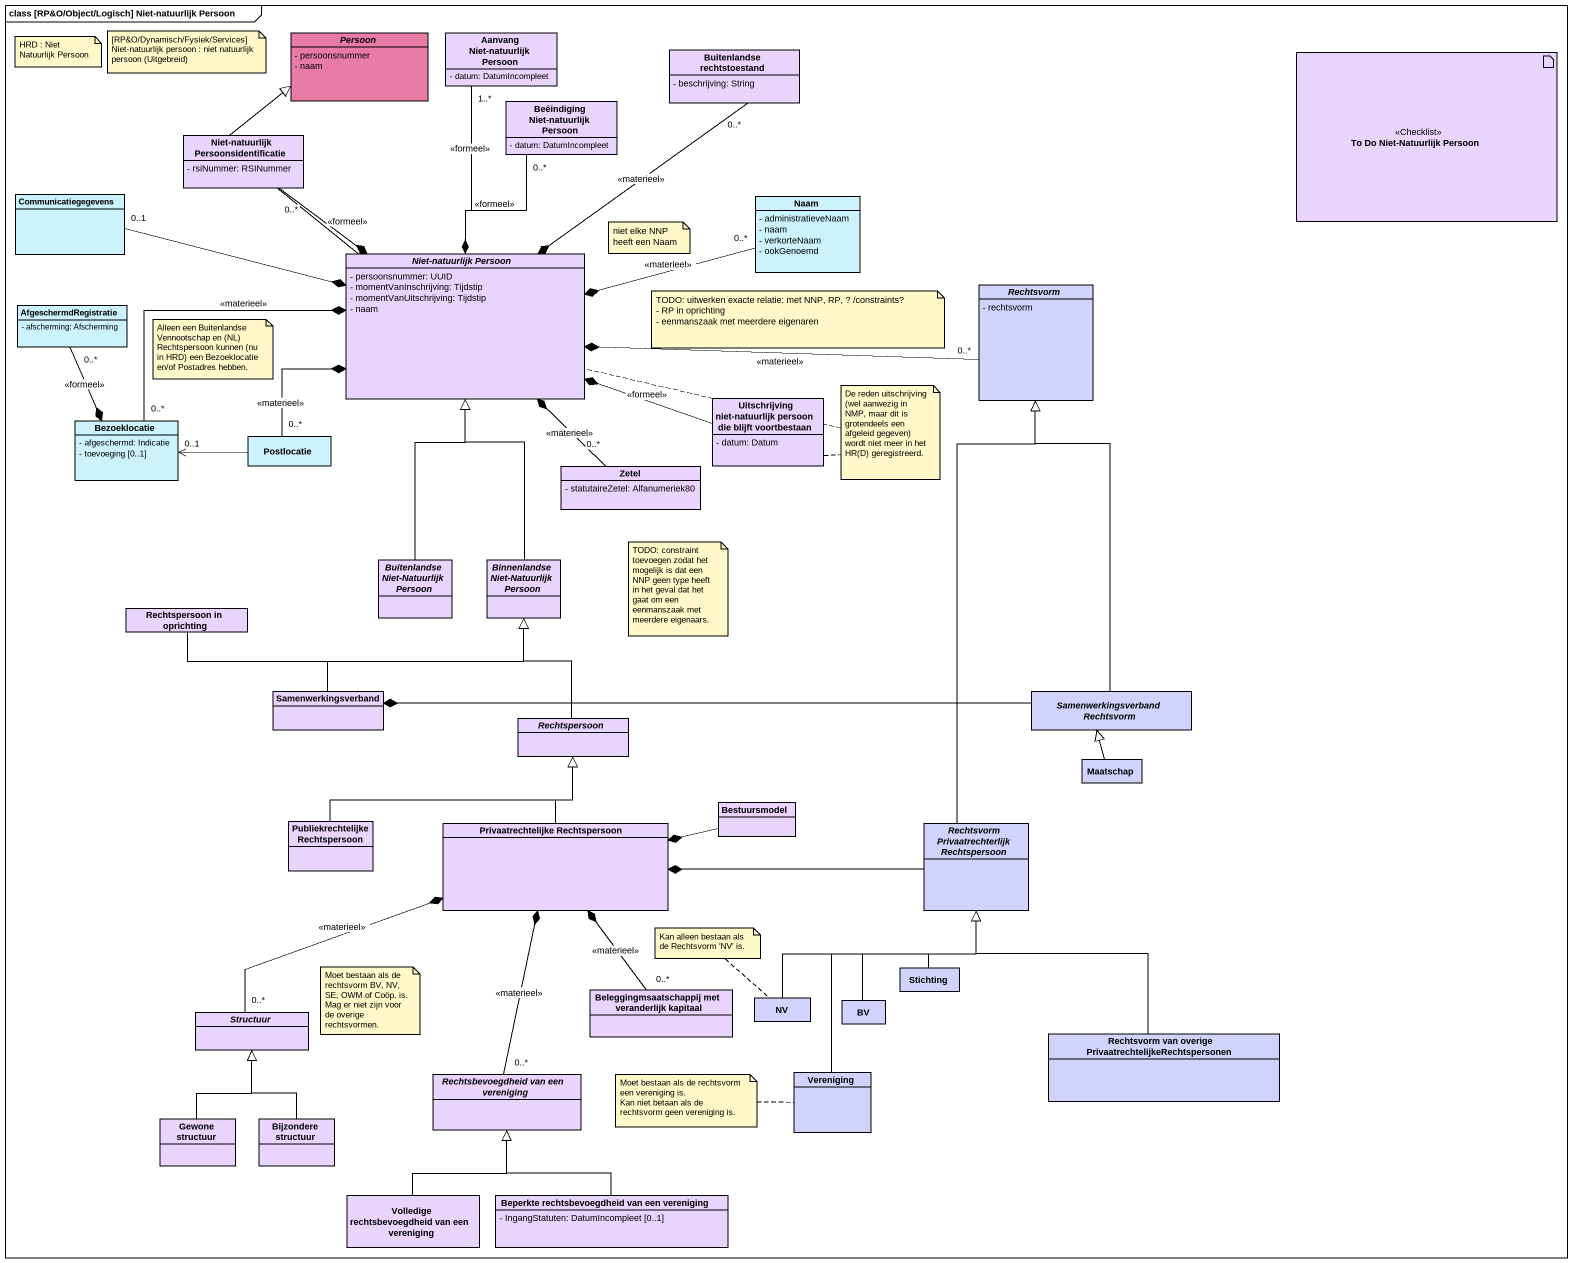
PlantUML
@startuml
mainframe class [RP&O/Object/Logisch] Niet-natuurlijk Persoon
allowmixing
hide circle
hide empty members
skinparam classAttributeIconSize 0
abstract class Persoon #E87CA4 {
  - persoonsnummer
  - naam
}
class "Aanvang Niet-natuurlijk Persoon" as Aanvang_Niet_natuurlijk #E9D4FE {
  - datum: DatumIncompleet
}
class "Buitenlandse rechtstoestand" as Buitenlandse_rechtstoestand #E9D4FE {
  - beschrijving: String
}
artifact "To Do Niet-Natuurlijk Persoon" as To_Do_Niet_Natuurlijk <<Checklist>> #E9D4FE
class "Beëindiging Niet-natuurlijk Persoon" as Beëindiging_Niet_natuurlijk #E9D4FE {
  - datum: DatumIncompleet
}
class "Niet-natuurlijk Persoonsidentificatie" as Niet_natuurlijk #E9D4FE {
  - rsiNummer: RSINummer
}
class Communicatiegegevens #CCF2FE
class Naam #CCF2FE {
  - administratieveNaam
  - naam
  - verkorteNaam
  - ookGenoemd
}
abstract class "Niet-natuurlijk Persoon" as Niet_natuurlijk_Persoon #E9D4FE {
  - persoonsnummer: UUID
  - momentVanInschrijving: Tijdstip
  - momentVanUitschrijving: Tijdstip
  - naam
}
class AfgeschermdRegistratie #CCF2FE {
  - afscherming: Afscherming
}
abstract class Rechtsvorm #D2D3FC {
  - rechtsvorm
}
class Bezoeklocatie #CCF2FE {
  - afgeschermd: Indicatie
  - toevoeging [0..1]
}
class "Uitschrijving niet-natuurlijk persoon die blijft voortbestaan" as Uitschrijving_niet #E9D4FE {
  - datum: Datum
}
class Postlocatie #CCF2FE
class Zetel #E9D4FE {
  - statutaireZetel: Alfanumeriek80
}
abstract class "Buitenlandse Niet-Natuurlijk Persoon" as Buitenlandse_Niet #E9D4FE
abstract class "Binnenlandse Niet-Natuurlijk Persoon" as Binnenlandse_Niet #E9D4FE
class "Rechtspersoon in oprichting" as Rechtspersoon_in_oprichting #E9D4FE
class Samenwerkingsverband #E9D4FE
abstract class "Samenwerkingsverband Rechtsvorm" as Samenwerkingsverband_2 #D2D3FC
abstract class Rechtspersoon #E9D4FE
class Maatschap #D2D3FC
class Bestuursmodel #E9D4FE
class "Publiekrechtelijke Rechtspersoon" as Publiekrechtelijke #E9D4FE
class "Privaatrechtelijke Rechtspersoon" as Privaatrechtelijke #E9D4FE
abstract class "Rechtsvorm Privaatrechterlijk Rechtspersoon" as Rechtsvorm_2 #D2D3FC
class "Beleggingmsaatschappij met veranderlijk kapitaal" as Beleggingmsaatschappij_met #E9D4FE
class NV #D2D3FC
class BV #D2D3FC
class Stichting #D2D3FC
abstract class Structuur #E9D4FE
class "Rechtsvorm van overige PrivaatrechtelijkeRechtspersonen" as Rechtsvorm_van_overige #D2D3FC
abstract class "Rechtsbevoegdheid van een vereniging" as Rechtsbevoegdheid_van_een #E9D4FE
class Vereniging #D2D3FC
class "Gewone structuur" as Gewone_structuur #E9D4FE
class "Bijzondere structuur" as Bijzondere_structuur #E9D4FE
class "Volledige rechtsbevoegdheid van een vereniging" as Volledige_rechtsbevoegdheid #E9D4FE
class "Beperkte rechtsbevoegdheid van een vereniging" as Beperkte_rechtsbevoegdheid #E9D4FE {
  - IngangStatuten: DatumIncompleet [0..1]
}
Aanvang_Niet_natuurlijk "1..*" --* Niet_natuurlijk_Persoon : <<formeel>>
Buitenlandse_rechtstoestand "0..*" --* Niet_natuurlijk_Persoon : <<materieel>>
Beëindiging_Niet_natuurlijk "0..*" --* Niet_natuurlijk_Persoon : <<formeel>>
Niet_natuurlijk "0..*" --* Niet_natuurlijk_Persoon : <<formeel>>
Communicatiegegevens "0..1" -right-* Niet_natuurlijk_Persoon
Naam "0..*" -left-* Niet_natuurlijk_Persoon : <<materieel>>
Niet_natuurlijk_Persoon -up-|> Persoon
AfgeschermdRegistratie "0..*" --* Bezoeklocatie : <<formeel>>
Rechtsvorm "0..*" -left-* Niet_natuurlijk_Persoon : <<materieel>>
Bezoeklocatie "0..*" -right-* Niet_natuurlijk_Persoon : <<materieel>>
Uitschrijving_niet -left-* Niet_natuurlijk_Persoon : <<formeel>>
Postlocatie "0..*" -up-* Niet_natuurlijk_Persoon : <<materieel>>
Postlocatie -left-> "0..1" Bezoeklocatie
Zetel "0..*" -up-* Niet_natuurlijk_Persoon : <<materieel>>
Buitenlandse_Niet -up-|> Niet_natuurlijk_Persoon
Binnenlandse_Niet -up-|> Niet_natuurlijk_Persoon
Rechtspersoon_in_oprichting -right-|> Binnenlandse_Niet
Samenwerkingsverband -up-|> Binnenlandse_Niet
Samenwerkingsverband_2 -up-|> Rechtsvorm
Samenwerkingsverband_2 -left-* Samenwerkingsverband
Rechtspersoon -up-|> Binnenlandse_Niet
Maatschap -up-|> Samenwerkingsverband_2
Bestuursmodel -left-* Privaatrechtelijke
Publiekrechtelijke -right-|> Rechtspersoon
Privaatrechtelijke -up-|> Rechtspersoon
Rechtsvorm_2 -up-|> Rechtsvorm
Rechtsvorm_2 -left-* Privaatrechtelijke
Beleggingmsaatschappij_met "0..*" -up-* Privaatrechtelijke : <<materieel>>
NV -up-|> Rechtsvorm_2
BV -up-|> Rechtsvorm_2
Stichting -up-|> Rechtsvorm_2
Structuur "0..*" -right-* Privaatrechtelijke : <<materieel>>
Rechtsvorm_van_overige -up-|> Rechtsvorm_2
Rechtsbevoegdheid_van_een "0..*" -up-* Privaatrechtelijke : <<materieel>>
Vereniging -up-|> Rechtsvorm_2
Gewone_structuur -up-|> Structuur
Bijzondere_structuur -up-|> Structuur
Volledige_rechtsbevoegdheid -up-|> Rechtsbevoegdheid_van_een
Beperkte_rechtsbevoegdheid -up-|> Rechtsbevoegdheid_van_een
note as N1
  [RP&O/Dynamisch/Fysiek/Services] Niet-natuurlijk persoon : niet natuurlijk persoon (Uitgebreid)
end note
note as N2
  HRD : Niet Natuurlijk Persoon
end note
note as N3
  niet elke NNP heeft een Naam
end note
note as N4
  TODO: uitwerken exacte relatie: met NNP, RP, ? /constraints?
  - RP in oprichting
  - eenmanszaak met meerdere eigenaren
end note
note as N5
  Alleen een Buitenlandse Vennootschap en (NL) Rechtspersoon kunnen (nu in HRD) een Bezoeklocatie en/of Postadres hebben.
end note
note as N6
  De reden uitschrijving (wel aanwezig in NMP, maar dit is grotendeels een afgeleid gegeven) wordt niet meer in het HR(D) geregistreerd.
end note
N6 .. Niet_natuurlijk_Persoon
N6 .. Uitschrijving_niet
note as N7
  TODO: constraint toevoegen zodat het mogelijk is dat een NNP geen type heeft in het geval dat het gaat om een eenmanszaak met meerdere eigenaars.
end note
note top of NV : Kan alleen bestaan als de Rechtsvorm 'NV' is.
note as N9
  Moet bestaan als de rechtsvorm BV, NV, SE, OWM of Coöp. is.
  Mag er niet zijn voor de overige rechtsvormen.
end note
note left of Vereniging
  Moet bestaan als de rechtsvorm een vereniging is.
  Kan niet betaan als de rechtsvorm geen vereniging is.
end note
@enduml
